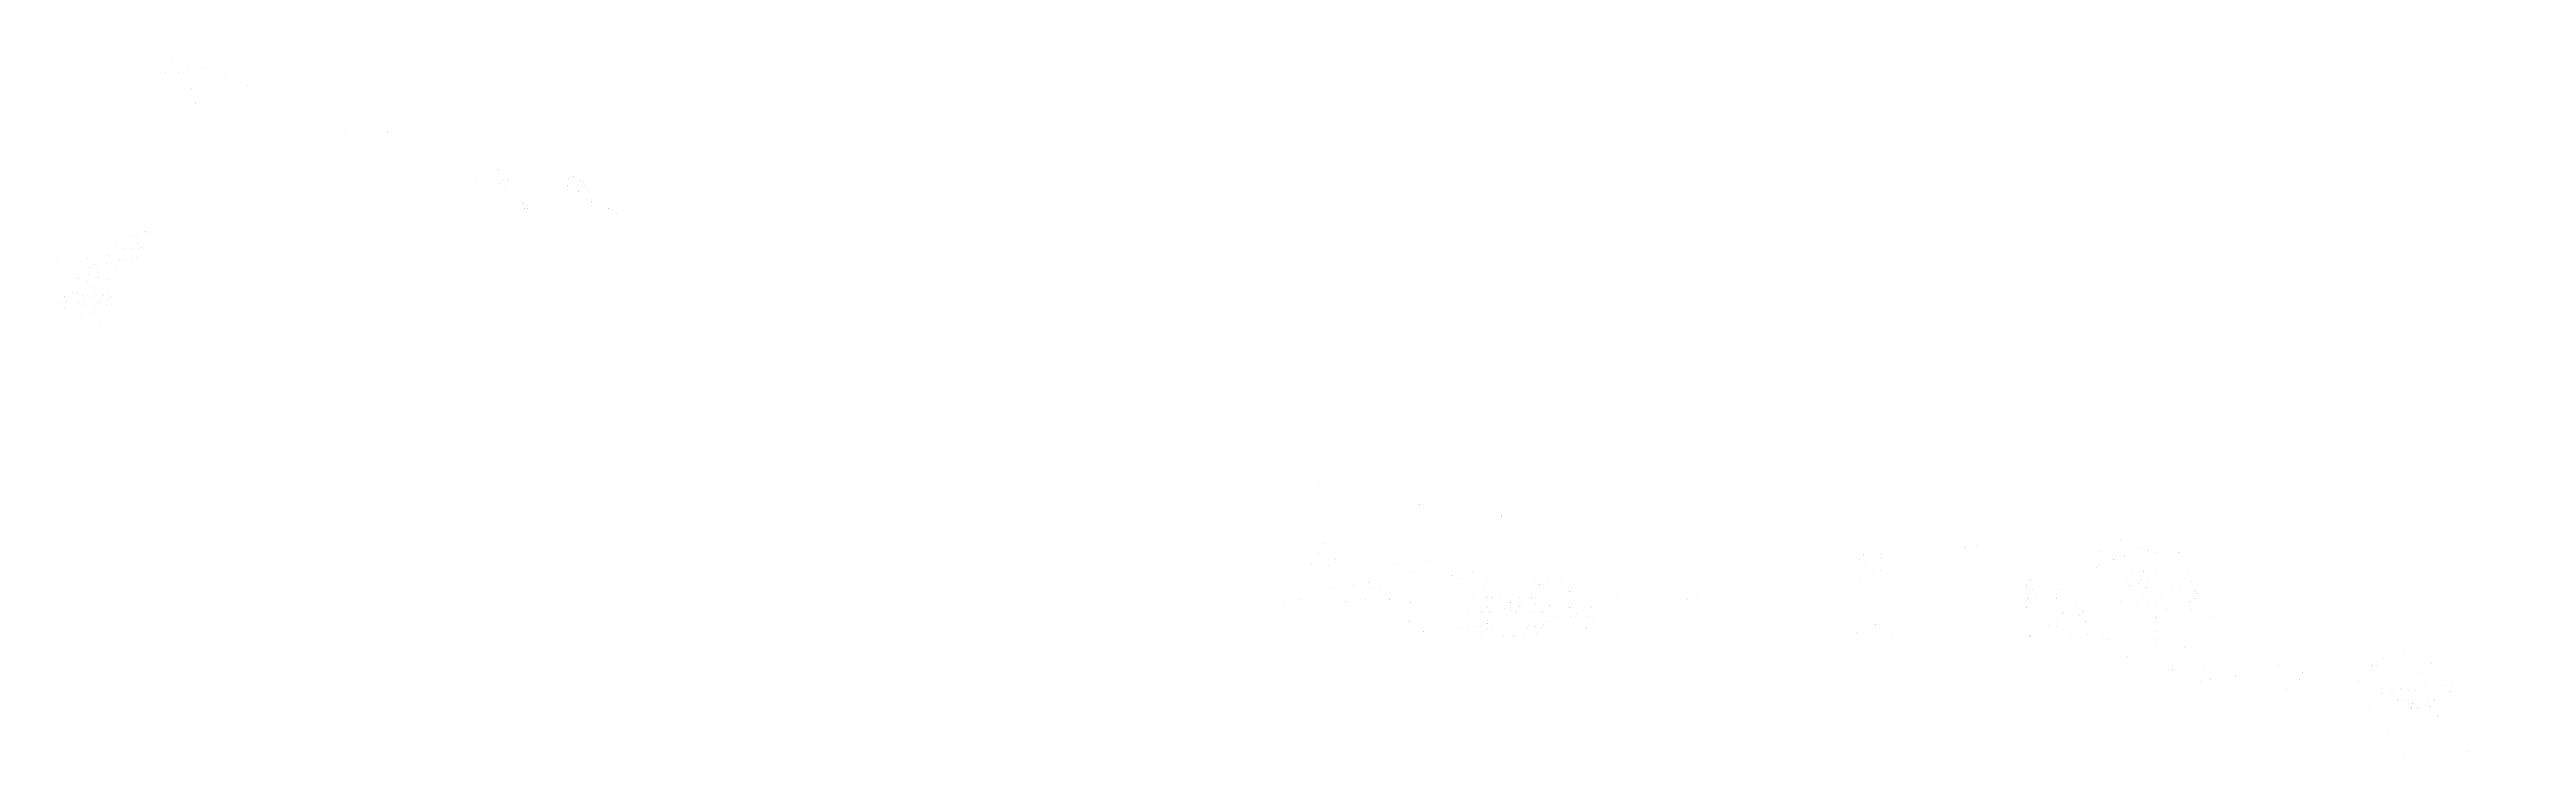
# Model space of a CAD drawing. Extents: x 538696 to 554460, y 1851264 to 1863934.
# Drawn here: x 547275 to 554460, y 1861875 to 1863934 of the extents above; entities that cross this region are included whole.
import ezdxf

# ---------------------------------------------------------------- set-up
doc = ezdxf.new("R2010")
doc.units = 0
doc.layers.add('Level 20', color=7, linetype='Continuous')

msp = doc.modelspace()

# ---------------------------------------------------------------- texts
at = {"layer": 'Level 20'}
for s, p in [('9', (547656.8, 1863927)), ('9', (547710.1, 1863933.3)), ('9', (547600.3, 1863902.9)), ('9', (547611.9, 1863868)), ('9', (547614.2, 1863922.5)), ('9', (547628.9, 1863896.3)), ('9', (547635.3, 1863874.9)), ('9', (547649.2, 1863865.8)), ('9', (547652, 1863897.4)), ('9', (547673.4, 1863882.2)), ('9', (547677.5, 1863851.8)), ('9', (547677.9, 1863911.3)), ('9', (547712.7, 1863911.2)), ('9', (547718.1, 1863880.6)), ('9', (547784.6, 1863864.2)), ('9', (547826.5, 1863853.3)), ('9', (547578.9, 1863848.2)), ('9', (547589.1, 1863790.7)), ('9', (547594.7, 1863836.5)), ('9', (547624.6, 1863781.5)), ('9', (547628.5, 1863828.2)), ('9', (547650.5, 1863779.6)), ('9', (547667.4, 1863799.7)), ('9', (547669.6, 1863821.3)), ('9', (547687.2, 1863821.6)), ('9', (547697.6, 1863799.7)), ('9', (547715.7, 1863835.3)), ('9', (547812.5, 1863819.5)), ('9', (547815.7, 1863826)), ('9', (547820.6, 1863838.2)), ('9', (547841.3, 1863814.5)), ('9', (547846.1, 1863848.9)), ('9', (547847.4, 1863829.3)), ('9', (547873.8, 1863805.3)), ('9', (547877.7, 1863819.8)), ('9', (547881.4, 1863837.2)), ('9', (547900.8, 1863809.2)), ('9', (547903.6, 1863842.7)), ('9', (547922.1, 1863791.3)), ('9', (547924.5, 1863799.7)), ('9', (547675.2, 1863776.5)), ('9', (547696.8, 1863778.4)), ('10', (548112, 1863758.6)), ('10', (548153.4, 1863724.9)), ('10', (548133.1, 1863689.4)), ('10', (548205, 1863701.9)), ('10', (548254.7, 1863692.6)), ('10', (548574.8, 1863584.6)), ('10', (548785.7, 1863570.6)), ('10', (548794.3, 1863564.9)), ('10', (548511.2, 1863560.6)), ('10', (548534.7, 1863517.1)), ('10', (548547.4, 1863515.8)), ('10', (548555.2, 1863518.3)), ('10', (548562.5, 1863520.5)), ('10', (548563.8, 1863547.1)), ('10', (548569.2, 1863530.1)), ('10', (548574.3, 1863555.7)), ('10', (548574.9, 1863539.6)), ('10', (548577.4, 1863529.8)), ('10', (548578.6, 1863543.4)), ('10', (548584.2, 1863519.7)), ('10', (548587.8, 1863553.9)), ('10', (548596, 1863539.2)), ('10', (548599.3, 1863517.1)), ('10', (548603.8, 1863552.1)), ('10', (548607.9, 1863512.9)), ('10', (548608, 1863532)), ('10', (548614.7, 1863504.7)), ('10', (548617.7, 1863545.3)), ('10', (548624.7, 1863531.1)), ('10', (548627.6, 1863500.9)), ('10', (548640.4, 1863494.9)), ('10', (548642.4, 1863519.7)), ('10', (548686.7, 1863527.1)), ('10', (548735.8, 1863522.9)), ('10', (548756.1, 1863539.2)), ('10', (548765, 1863556.4)), ('10', (548768.3, 1863523.5)), ('10', (548775.9, 1863538.6)), ('10', (548778.5, 1863513.2)), ('10', (548779, 1863557.7)), ('10', (548787.9, 1863554.5)), ('10', (548794.1, 1863508.6)), ('10', (548795.6, 1863539.7)), ('10', (548800.6, 1863528.6)), ('10', (548802.9, 1863559.5)), ('10', (548806.5, 1863496.5)), ('10', (548808.9, 1863521.8)), ('10', (548812.7, 1863554.6)), ('10', (548821.5, 1863512.4)), ('10', (548823.5, 1863548.1)), ('10', (548828.4, 1863536.6)), ('10', (548832.2, 1863498.7)), ('10', (548837.7, 1863527.6)), ('10', (548839.6, 1863541.8)), ('10', (548846.6, 1863491.8)), ('9', (547547.2, 1863421.2)), ('10', (548649.3, 1863487.7)), ('10', (548652.2, 1863471.7)), ('10', (548656.5, 1863481.8)), ('10', (548659.9, 1863472)), ('10', (548832.3, 1863483.9)), ('10', (548841.4, 1863478.8)), ('10', (548845, 1863473.9)), ('10', (548857, 1863485.1)), ('10', (548867.5, 1863471.3)), ('10', (548876.7, 1863479.9)), ('10', (548888.9, 1863461.7)), ('10', (548894.9, 1863473.2)), ('10', (548902.9, 1863454.9)), ('10', (548908.7, 1863466.9)), ('10', (548919.6, 1863457.3)), ('10', (548931.4, 1863452.2)), ('10', (548946.8, 1863449.7)), ('10', (548963, 1863447.7)), ('9', (547446.3, 1863357)), ('9', (547467.4, 1863370)), ('9', (547476.8, 1863373.3)), ('9', (547478.4, 1863350)), ('9', (547483.1, 1863351.2)), ('9', (547487.9, 1863353.7)), ('9', (547492.5, 1863356)), ('9', (547499.2, 1863379.6)), ('9', (547499.2, 1863357.6)), ('9', (547506.6, 1863360.1)), ('9', (547511.2, 1863368.3)), ('9', (547515.3, 1863356.6)), ('9', (547519.1, 1863390.7)), ('9', (547520.5, 1863386)), ('9', (547520.9, 1863364.4)), ('9', (547521.6, 1863380.2)), ('9', (547526.6, 1863366.8)), ('9', (547527.8, 1863350.2)), ('9', (547529, 1863389.9)), ('9', (547530.4, 1863397.5)), ('9', (547530.7, 1863370.2)), ('9', (547531.6, 1863354.5)), ('9', (547531.9, 1863384.1)), ('9', (547536.2, 1863374)), ('9', (547538.3, 1863363.2)), ('9', (547541.2, 1863392.8)), ('9', (547541.6, 1863406.9)), ('9', (547541.8, 1863359.5)), ('9', (547548.1, 1863370.6)), ('9', (547550, 1863406.6)), ('9', (547556.8, 1863406.6)), ('9', (547558.2, 1863418.9)), ('9', (547563.5, 1863400.8)), ('9', (547565.4, 1863416.7)), ('9', (547274.7, 1863291.8)), ('9', (547275.7, 1863329.4)), ('9', (547281.9, 1863296.4)), ('9', (547285.3, 1863307.2)), ('9', (547286.7, 1863283.1)), ('9', (547291, 1863322.7)), ('9', (547294.9, 1863296)), ('9', (547296.8, 1863312.9)), ('9', (547297.2, 1863321.9)), ('9', (547304.7, 1863283.1)), ('9', (547305.6, 1863307.8)), ('9', (547307.6, 1863321.3)), ('9', (547310.5, 1863295.9)), ('9', (547318.4, 1863307.5)), ('9', (547319.2, 1863326.5)), ('9', (547354.5, 1863283.1)), ('9', (547363.2, 1863294.7)), ('9', (547371.8, 1863281.9)), ('9', (547374.8, 1863300.3)), ('9', (547381.3, 1863311.8)), ('9', (547383.2, 1863291.6)), ('9', (547385.2, 1863327.1)), ('9', (547387.3, 1863279.9)), ('9', (547393.9, 1863300)), ('9', (547399, 1863327.1)), ('9', (547399.5, 1863277.3)), ('9', (547401.8, 1863291.3)), ('9', (547404.6, 1863309.7)), ('9', (547412.4, 1863301.7)), ('9', (547414.6, 1863286.6)), ('9', (547417.5, 1863340)), ('9', (547417.8, 1863320.6)), ('9', (547424.8, 1863298.3)), ('9', (547426.9, 1863315.8)), ('9', (547428.4, 1863330.1)), ('9', (547428.7, 1863277.9)), ('9', (547436.2, 1863331.5)), ('9', (547438.8, 1863311.6)), ('9', (547440.2, 1863325)), ('9', (547443.2, 1863336.7)), ('9', (547451.8, 1863314.9)), ('9', (547453.5, 1863342.1)), ('9', (547454.5, 1863330.6)), ('9', (547464.2, 1863333.5)), ('9', (547464.6, 1863317.3)), ('9', (547467.2, 1863344)), ('9', (547468.4, 1863290.7)), ('9', (547473.4, 1863347.1)), ('9', (547476.6, 1863321.9)), ('9', (547481.2, 1863323.7)), ('9', (547485.9, 1863325.3)), ('9', (547489.9, 1863327.4)), ('9', (547493.5, 1863329.1)), ('9', (547496.9, 1863336.7)), ('9', (547502.8, 1863327.9)), ('9', (547504.8, 1863340.6)), ('9', (547505.7, 1863286.7)), ('9', (547511.2, 1863299.4)), ('9', (547511.9, 1863328)), ('9', (547513.6, 1863309.7)), ('9', (547514.6, 1863336.4)), ('9', (547516.3, 1863344.6)), ('9', (547521.1, 1863316.7)), ('9', (547521.5, 1863346.7)), ('9', (547526.8, 1863330.2)), ('9', (547530.8, 1863339.6)), ('9', (547534.1, 1863347.5)), ('9', (547537.9, 1863336.9)), ('9', (547316.9, 1863216.9)), ('9', (547322.3, 1863229.3)), ('9', (547333, 1863208.2)), ('9', (547337.4, 1863239.4)), ('9', (547339.8, 1863229.3)), ('9', (547341.3, 1863217.7)), ('9', (547342, 1863272.4)), ('9', (547343.5, 1863254.1)), ('9', (547354.2, 1863225)), ('9', (547357.4, 1863268.2)), ('9', (547357.7, 1863236.7)), ('9', (547360.7, 1863246.4)), ('9', (547362.5, 1863208.2)), ('9', (547369.1, 1863220.7)), ('9', (547369.5, 1863262)), ('9', (547372, 1863235.7)), ('9', (547372.5, 1863229.8)), ('9', (547377.2, 1863246.4)), ('9', (547382.8, 1863215.6)), ('9', (547383.3, 1863258.7)), ('9', (547386.8, 1863237)), ('9', (547390.8, 1863269)), ('9', (547394, 1863251.4)), ('9', (547394, 1863212.1)), ('9', (547395, 1863231.8)), ('9', (547401.4, 1863261.7)), ('9', (547401.6, 1863244.7)), ('9', (547405.5, 1863224.5)), ('9', (547407.5, 1863210.7)), ('9', (547409.5, 1863237.5)), ('9', (547410, 1863272.3)), ('9', (547413.9, 1863252.4)), ('9', (547416.6, 1863270.4)), ('9', (547421.5, 1863206.7)), ('9', (547422.6, 1863263.2)), ('9', (547424.9, 1863212.4)), ('9', (547427.9, 1863235.6)), ('9', (547428.2, 1863216.6)), ('9', (547429.9, 1863260.3)), ('9', (547430.7, 1863220.5)), ('9', (547432.3, 1863224)), ('9', (547434.3, 1863245.6)), ('9', (547435.4, 1863260.3)), ('9', (547438.2, 1863268.6)), ('9', (547439.2, 1863228.2)), ('9', (547442.8, 1863253.8)), ('9', (547444, 1863206)), ('9', (547444.3, 1863236.8)), ('9', (547445.7, 1863265.6)), ('9', (547447.5, 1863211.2)), ('9', (547452.6, 1863245.1)), ('9', (547452.9, 1863217.3)), ('9', (547456.1, 1863259.6)), ('9', (547459.3, 1863224)), ('9', (547461.7, 1863250.5)), ('9', (547466.5, 1863205.6)), ('9', (547471, 1863255.2)), ('9', (547477.1, 1863235.8)), ('9', (547488.3, 1863263.6)), ('9', (547498, 1863274.8)), ('9', (547308.8, 1863199.6)), ('9', (547317, 1863185.5)), ('9', (547319.7, 1863191.8)), ('9', (547322.5, 1863200.5)), ('9', (547325.7, 1863171)), ('9', (547331.2, 1863152.5)), ('9', (547332.7, 1863180.8)), ('9', (547337, 1863192.1)), ('9', (547345.2, 1863161.3)), ('9', (547348.4, 1863201.2)), ('9', (547348.8, 1863181.9)), ('9', (547350.8, 1863153.7)), ('9', (547357.3, 1863171.2)), ('9', (547358.3, 1863197.5)), ('9', (547361.7, 1863181.5)), ('9', (547366.3, 1863153.9)), ('9', (547370, 1863190.4)), ('9', (547372.7, 1863170.4)), ('9', (547374.6, 1863200.7)), ('9', (547381.5, 1863184.3)), ('9', (547386.1, 1863197.5)), ('9', (547389.9, 1863148.3)), ('9', (547392.1, 1863166.6)), ('9', (547399.6, 1863175.5)), ('9', (547406, 1863184.4)), ('9', (547408.9, 1863164.4)), ('9', (547411.1, 1863191)), ('9', (547415.9, 1863157.4)), ('9', (547416.5, 1863198.6)), ('9', (547420.8, 1863170.8)), ('9', (547422, 1863144.2)), ('9', (547426.3, 1863175.3)), ('9', (547430.4, 1863181.9)), ('9', (547434.2, 1863162.7)), ('9', (547435.4, 1863188.2)), ('9', (547439.8, 1863194.2)), ('9', (547440.8, 1863172.9)), ('9', (547440.9, 1863201.7)), ('9', (547454.5, 1863186.6)), ('11', (550929.1, 1862801.2)), ('11', (550955.9, 1862679.6)), ('11', (550976.4, 1862563.7)), ('12', (551247.5, 1862612.8)), ('12', (551486.7, 1862578.9)), ('11', (550970.4, 1862497.7)), ('12', (551153.4, 1862512.8)), ('12', (551643.9, 1862488.4)), ('13', (552636.9, 1862489.3)), ('13', (552819.6, 1862499.5)), ('13', (552830.6, 1862487.2)), ('13', (552847.9, 1862493.2)), ('13', (552856.3, 1862525.2)), ('13', (552862.9, 1862492.5)), ('13', (552893.3, 1862492)), ('13', (552936.8, 1862511.2)), ('14', (553283.1, 1862511.9)), ('14', (553334.8, 1862486.5)), ('14', (553419.9, 1862522.6)), ('11', (550935.4, 1862438.9)), ('11', (550944.7, 1862454.5)), ('11', (550951.3, 1862439.1)), ('11', (550955.9, 1862473.3)), ('11', (550961.8, 1862424.4)), ('11', (550967.9, 1862467)), ('11', (550978.2, 1862454.3)), ('11', (550984.6, 1862435.3)), ('11', (550995.8, 1862425)), ('11', (551005.8, 1862452.7)), ('12', (551082.7, 1862461.3)), ('12', (551137.2, 1862439.2)), ('12', (551183.3, 1862439.7)), ('12', (551192.3, 1862418.4)), ('12', (551221.1, 1862445.5)), ('12', (551223.4, 1862418.8)), ('12', (551254.2, 1862454.5)), ('12', (551276.8, 1862447.4)), ('12', (551304.5, 1862447.3)), ('12', (551338.9, 1862438.1)), ('12', (551403.3, 1862416.9)), ('12', (551520.2, 1862423.6)), ('12', (551536, 1862419.5)), ('12', (551551.8, 1862415.9)), ('12', (551703.5, 1862419.9)), ('13', (552002.4, 1862440.7)), ('13', (552166, 1862413.9)), ('13', (552369.2, 1862448.6)), ('13', (552471.2, 1862419.6)), ('13', (552525.9, 1862452.5)), ('13', (552536.6, 1862468.5)), ('13', (552541.7, 1862446.5)), ('13', (552561.3, 1862463)), ('13', (552564.1, 1862416.1)), ('13', (552566.5, 1862440.8)), ('13', (552585.2, 1862470.7)), ('13', (552586.1, 1862419.2)), ('13', (552587.9, 1862458.3)), ('13', (552593.3, 1862441.5)), ('13', (552609.7, 1862443.1)), ('13', (552624.4, 1862449.9)), ('13', (552748.2, 1862470)), ('13', (552822.9, 1862419.5)), ('13', (552841.6, 1862459.2)), ('13', (552877.1, 1862480.4)), ('13', (552921.8, 1862434.1)), ('14', (553015.7, 1862483)), ('14', (553067.8, 1862430.9)), ('14', (553182.2, 1862423.1)), ('14', (553211.5, 1862428.5)), ('14', (553220.4, 1862437.3)), ('14', (553222.9, 1862477.2)), ('14', (553234.3, 1862438.5)), ('14', (553260.9, 1862452.4)), ('14', (553265, 1862438.2)), ('14', (553292.8, 1862464.5)), ('14', (553313.2, 1862420)), ('14', (553348, 1862416.3)), ('14', (553351.6, 1862447.5)), ('14', (553361.7, 1862477.5)), ('14', (553386.4, 1862472.4)), ('14', (553386.9, 1862422.4)), ('14', (553408.5, 1862475.3)), ('14', (553410.3, 1862424.5)), ('14', (553427.8, 1862416.7)), ('14', (553451.4, 1862472.1)), ('14', (553478.6, 1862422.8)), ('14', (553493.7, 1862475.4)), ('11', (550922.6, 1862352.6)), ('11', (550934.8, 1862375.5)), ('11', (550937.3, 1862410.1)), ('11', (550955, 1862351.7)), ('11', (550957.4, 1862395.4)), ('11', (550961.2, 1862370.8)), ('11', (550974.5, 1862378.7)), ('11', (550974.6, 1862413)), ('11', (550977.2, 1862360.4)), ('11', (550984.1, 1862398.1)), ('11', (550991.3, 1862367.5)), ('12', (551058, 1862381.2)), ('12', (551101.6, 1862386.2)), ('12', (551106.6, 1862370.3)), ('12', (551120.8, 1862412.6)), ('12', (551131.9, 1862374.7)), ('12', (551173.6, 1862388.6)), ('12', (551226.1, 1862376.9)), ('12', (551253.1, 1862409.8)), ('12', (551261.3, 1862377.3)), ('12', (551280.9, 1862356.5)), ('12', (551299.6, 1862403.9)), ('12', (551338.3, 1862357.8)), ('12', (551342.3, 1862406.8)), ('12', (551361, 1862396.6)), ('12', (551405.4, 1862343.2)), ('12', (551432.4, 1862382.2)), ('12', (551436.9, 1862366.9)), ('12', (551442, 1862342.9)), ('12', (551443.3, 1862388.3)), ('12', (551452.7, 1862400)), ('12', (551456.7, 1862372.1)), ('12', (551458.4, 1862343.6)), ('12', (551459.6, 1862387.5)), ('12', (551466, 1862394.6)), ('12', (551467.8, 1862405.2)), ('12', (551482, 1862354.2)), ('12', (551505.7, 1862358.8)), ('12', (551507.6, 1862400.9)), ('12', (551518.9, 1862387.2)), ('12', (551527.9, 1862380.1)), ('12', (551540.4, 1862351.8)), ('12', (551545.2, 1862363.7)), ('12', (551552.9, 1862377.1)), ('12', (551565.8, 1862408.1)), ('12', (551569.5, 1862382.7)), ('12', (551572.6, 1862343.6)), ('12', (551580.4, 1862396.5)), ('12', (551582.8, 1862360.6)), ('12', (551595.7, 1862379.9)), ('12', (551602.2, 1862344.9)), ('12', (551602.8, 1862395.2)), ('12', (551619.8, 1862362.7)), ('12', (551620.3, 1862387.3)), ('12', (551634.8, 1862400.2)), ('12', (551642.6, 1862372.2)), ('12', (551652.6, 1862404.4)), ('12', (551660.5, 1862387.9)), ('12', (551662.3, 1862345.8)), ('12', (551683, 1862361)), ('12', (551688.6, 1862374.4)), ('12', (551692.2, 1862384)), ('12', (551743.4, 1862372.4)), ('12', (551748.9, 1862389.8)), ('12', (551800.3, 1862341.8)), ('12', (551822.2, 1862344.2)), ('12', (551844.7, 1862352.1)), ('12', (551867.2, 1862360.4)), ('12', (551877, 1862342.8)), ('12', (551881.3, 1862360)), ('12', (551902.1, 1862353.9)), ('12', (551959.8, 1862346.4)), ('13', (552036.8, 1862343.3)), ('13', (552479.2, 1862357.9)), ('13', (552528.1, 1862401.3)), ('13', (552603.7, 1862412.8)), ('13', (552618.6, 1862413.4)), ('13', (552621.9, 1862375)), ('13', (552666.5, 1862401.9)), ('14', (553001.6, 1862344.8)), ('14', (553009.4, 1862376.3)), ('14', (553017.7, 1862361.5)), ('14', (553021.3, 1862390.3)), ('14', (553026.8, 1862364.9)), ('14', (553028.2, 1862387.1)), ('14', (553037.4, 1862369.6)), ('14', (553047.6, 1862350.6)), ('14', (553051.6, 1862377.9)), ('14', (553061.9, 1862359)), ('14', (553098.9, 1862394.4)), ('14', (553106, 1862356.3)), ('14', (553111.1, 1862366.3)), ('14', (553247.9, 1862363.4)), ('14', (553258.6, 1862384)), ('14', (553274, 1862361.9)), ('14', (553276.8, 1862346.6)), ('14', (553287.4, 1862370.4)), ('14', (553289.7, 1862390.3)), ('14', (553300.3, 1862400.7)), ('14', (553307.3, 1862377.2)), ('14', (553314.3, 1862355.1)), ('14', (553325.5, 1862394.7)), ('14', (553334.2, 1862363.1)), ('14', (553335.2, 1862383.3)), ('14', (553338.7, 1862392.8)), ('14', (553345.3, 1862350.7)), ('14', (553355.7, 1862370.8)), ('14', (553359.3, 1862380.7)), ('14', (553361.4, 1862397.9)), ('14', (553364.7, 1862363.2)), ('14', (553373.9, 1862347.1)), ('14', (553376.1, 1862398.1)), ('14', (553386.4, 1862392.1)), ('14', (553395.1, 1862354.9)), ('14', (553396.8, 1862368.7)), ('14', (553402.4, 1862388)), ('14', (553419.9, 1862363.8)), ('14', (553430.8, 1862408.9)), ('14', (553432.5, 1862365.5)), ('14', (553435.7, 1862395.8)), ('14', (553454.2, 1862378.2)), ('14', (553463.8, 1862360.8)), ('14', (553471.1, 1862348.1)), ('14', (553484.4, 1862348.4)), ('14', (553487.6, 1862387.7)), ('14', (553495.2, 1862373.8)), ('14', (553498, 1862362.2)), ('14', (553506.5, 1862354.7)), ('14', (553508, 1862387.3)), ('14', (553523.8, 1862397.4)), ('14', (553541.5, 1862404.2)), ('14', (553587.6, 1862405.1)), ('11', (550496.3, 1862283.9)), ('11', (550857.6, 1862320.4)), ('11', (550864.3, 1862310.9)), ('11', (550887.5, 1862317.4)), ('11', (550900.2, 1862337.8)), ('11', (550912.5, 1862324.6)), ('11', (550929.2, 1862327)), ('11', (550952.2, 1862337.6)), ('11', (550954, 1862325)), ('11', (550955, 1862316.1)), ('12', (551033, 1862329.2)), ('12', (551091.3, 1862337.6)), ('12', (551118.8, 1862289.9)), ('12', (551161.7, 1862336.8)), ('12', (551219.8, 1862273.9)), ('12', (551221.5, 1862326.7)), ('12', (551249.7, 1862329.6)), ('12', (551264.6, 1862273.9)), ('12', (551288.1, 1862314.3)), ('12', (551328.2, 1862283.1)), ('12', (551370.1, 1862276.6)), ('12', (551375.3, 1862293.2)), ('12', (551389, 1862276.2)), ('12', (551390.2, 1862305.1)), ('12', (551394.4, 1862287.8)), ('12', (551399.9, 1862317.6)), ('12', (551403.4, 1862299.3)), ('12', (551413.8, 1862291.1)), ('12', (551422.3, 1862280.6)), ('12', (551423.2, 1862271.5)), ('12', (551427.5, 1862297.5)), ('12', (551429.6, 1862313)), ('12', (551430.5, 1862288.3)), ('12', (551437.7, 1862272.2)), ('12', (551438, 1862298.3)), ('12', (551441.3, 1862289.3)), ('12', (551443.8, 1862283.2)), ('12', (551444.4, 1862274.8)), ('12', (551446.2, 1862313.4)), ('12', (551450.8, 1862301)), ('12', (551457.7, 1862276.6)), ('12', (551457.9, 1862290.2)), ('12', (551458.2, 1862318)), ('12', (551493.6, 1862310.7)), ('12', (551503.1, 1862339.5)), ('12', (551504.3, 1862295.8)), ('12', (551511.7, 1862327.2)), ('12', (551511.9, 1862308.5)), ('12', (551515.3, 1862318.9)), ('12', (551518.8, 1862275.6)), ('12', (551523.3, 1862294.9)), ('12', (551526.3, 1862281.1)), ('12', (551528.1, 1862302.1)), ('12', (551530.3, 1862310.6)), ('12', (551536.8, 1862316.6)), ('12', (551537.7, 1862341.3)), ('12', (551540.9, 1862281.1)), ('12', (551542.6, 1862325.7)), ('12', (551553.7, 1862285.2)), ('12', (551569.7, 1862297.6)), ('12', (551575, 1862304)), ('12', (551576.2, 1862279.6)), ('12', (551583.4, 1862322.4)), ('12', (551585.3, 1862305.4)), ('12', (551595.5, 1862279.3)), ('12', (551604.7, 1862302)), ('12', (551616.1, 1862308.7)), ('12', (551617.2, 1862271.1)), ('12', (551624.7, 1862318.9)), ('12', (551634.9, 1862276.2)), ('12', (551643.4, 1862323.7)), ('12', (551647.6, 1862297.1)), ('12', (551647.7, 1862283.6)), ('12', (551671, 1862320.8)), ('12', (551673, 1862279.6)), ('12', (551684, 1862312.6)), ('12', (551687.6, 1862286.3)), ('12', (551700, 1862327.9)), ('12', (551705, 1862295.8)), ('12', (551711.9, 1862274.8)), ('12', (551722.1, 1862275.3)), ('12', (551726.4, 1862291.1)), ('12', (551728.1, 1862307.4)), ('12', (551733.1, 1862313.9)), ('12', (551738.2, 1862285.6)), ('12', (551739.5, 1862271.4)), ('12', (551740.3, 1862298)), ('12', (551747.8, 1862312.4)), ('12', (551750.1, 1862288.4)), ('12', (551753.7, 1862273.8)), ('12', (551760.5, 1862307.4)), ('12', (551765.8, 1862289.9)), ('12', (551776.2, 1862305)), ('12', (551777.9, 1862324.2)), ('12', (551826.4, 1862330.4)), ('13', (552026, 1862336.4)), ('13', (552054.5, 1862338)), ('13', (552126.4, 1862326.1)), ('13', (552373, 1862337.1)), ('13', (552541.7, 1862332.6)), ('13', (552606.9, 1862314.9)), ('13', (552617.6, 1862340.1)), ('13', (552631.8, 1862298.4)), ('13', (552645.8, 1862304.1)), ('13', (552656.7, 1862300.8)), ('13', (552723.7, 1862313.2)), ('13', (552825.9, 1862286.3)), ('13', (552908, 1862332.3)), ('13', (552943.6, 1862279)), ('13', (552984.5, 1862312)), ('14', (553009.5, 1862311.8)), ('14', (553015.3, 1862339.2)), ('14', (553027.7, 1862333.6)), ('14', (553028.2, 1862280.9)), ('14', (553029.9, 1862303.6)), ('14', (553036.8, 1862339.5)), ('14', (553042.8, 1862313.5)), ('14', (553052.5, 1862291.8)), ('14', (553062.2, 1862328.6)), ('14', (553076.6, 1862311)), ('14', (553094.3, 1862280.9)), ('14', (553095.6, 1862339.7)), ('14', (553098.3, 1862274.7)), ('14', (553102.8, 1862287.7)), ('14', (553114.9, 1862299.4)), ('14', (553119.9, 1862275)), ('14', (553128.6, 1862292.7)), ('14', (553134.8, 1862321.1)), ('14', (553143.2, 1862306.7)), ('14', (553147.9, 1862284.2)), ('14', (553153.5, 1862315.8)), ('14', (553162.5, 1862289.6)), ('14', (553172.9, 1862302.4)), ('14', (553180.8, 1862271.2)), ('14', (553189.8, 1862314.7)), ('14', (553201.6, 1862285.9)), ('14', (553252, 1862340.4)), ('14', (553260.8, 1862326.1)), ('14', (553267.3, 1862292.2)), ('14', (553280.9, 1862331)), ('14', (553293.6, 1862314.9)), ('14', (553298.9, 1862299.7)), ('14', (553313.6, 1862333.4)), ('14', (553318.8, 1862270.6)), ('14', (553330.5, 1862320.8)), ('14', (553344.4, 1862293.5)), ('14', (553358.6, 1862328.8)), ('14', (553381.4, 1862270.4)), ('14', (553382.2, 1862323.1)), ('14', (553385.8, 1862284.7)), ('14', (553389.3, 1862297.6)), ('14', (553398.6, 1862316.8)), ('14', (553401.2, 1862339.6)), ('14', (553414.7, 1862309.2)), ('14', (553429.4, 1862338.7)), ('14', (553431.3, 1862297.6)), ('14', (553434.2, 1862324.9)), ('14', (553454.5, 1862298.5)), ('14', (553468.2, 1862293.4)), ('14', (553481.1, 1862286.9)), ('14', (553483.3, 1862329.8)), ('14', (553487.1, 1862307.4)), ('14', (553499.9, 1862338.9)), ('14', (553500.6, 1862296.6)), ('14', (553504.9, 1862319.7)), ('14', (553529.2, 1862286.8)), ('14', (553543.2, 1862283.9)), ('14', (553570, 1862331.1)), ('11', (550374.7, 1862202)), ('12', (551259.2, 1862243.9)), ('12', (551359.9, 1862255.1)), ('12', (551390.5, 1862262.3)), ('12', (551394.1, 1862238.9)), ('12', (551394.9, 1862230.7)), ('12', (551398.6, 1862247.5)), ('12', (551403.5, 1862268.9)), ('12', (551406.3, 1862257.1)), ('12', (551425.1, 1862246.4)), ('12', (551427.4, 1862261.8)), ('12', (551428, 1862253.8)), ('12', (551428.8, 1862237.3)), ('12', (551444.6, 1862260.3)), ('12', (551444.6, 1862244.1)), ('12', (551444.8, 1862265.4)), ('12', (551444.9, 1862253.5)), ('12', (551456.5, 1862250.4)), ('12', (551486.9, 1862265.7)), ('12', (551490.2, 1862222.7)), ('12', (551492.2, 1862231.1)), ('12', (551496.5, 1862240.3)), ('12', (551501.6, 1862250)), ('12', (551506.1, 1862258.9)), ('12', (551509.2, 1862218.4)), ('12', (551510.9, 1862267.5)), ('12', (551512.7, 1862223.4)), ('12', (551520.3, 1862229.6)), ('12', (551527.7, 1862238.1)), ('12', (551534, 1862247.7)), ('12', (551535.6, 1862259.9)), ('12', (551549.2, 1862266)), ('12', (551550.6, 1862233)), ('12', (551559.7, 1862240.5)), ('12', (551562.2, 1862250.8)), ('12', (551565.7, 1862259.9)), ('12', (551580.1, 1862247.7)), ('12', (551583.1, 1862258.8)), ('12', (551586.1, 1862236.7)), ('12', (551602, 1862256.4)), ('12', (551605.1, 1862234.4)), ('12', (551608.3, 1862264)), ('12', (551626.4, 1862253.9)), ('12', (551633.9, 1862263.1)), ('12', (551651.3, 1862246.3)), ('12', (551665.7, 1862235.7)), ('12', (551666.2, 1862252.9)), ('12', (551668.5, 1862262.1)), ('12', (551668.8, 1862244.5)), ('12', (551710.4, 1862266.6)), ('12', (551725.5, 1862261.8)), ('12', (551728.3, 1862269.8)), ('12', (551732.1, 1862253.9)), ('12', (551737.4, 1862257.3)), ('12', (551740.3, 1862262.7)), ('13', (552516.2, 1862241.7)), ('13', (552571.4, 1862263.5)), ('13', (552620.2, 1862222.6)), ('13', (552724.8, 1862253.1)), ('13', (552910.4, 1862201.4)), ('14', (553019.2, 1862230.4)), ('14', (553073.7, 1862260)), ('14', (553095.6, 1862258.6)), ('14', (553114.7, 1862265)), ('14', (553116.6, 1862254.1)), ('14', (553137, 1862228.2)), ('14', (553143.4, 1862263.2)), ('14', (553144.4, 1862236.4)), ('14', (553160.8, 1862252)), ('14', (553186.4, 1862236.1)), ('14', (553200.1, 1862257.1)), ('14', (553212.4, 1862245.2)), ('14', (553219.2, 1862269.7)), ('14', (553219.2, 1862226.2)), ('14', (553228.9, 1862231.4)), ('14', (553229.4, 1862245.2)), ('14', (553232.1, 1862204.1)), ('14', (553233.6, 1862258.1)), ('14', (553247.5, 1862220.7)), ('14', (553254.6, 1862239.9)), ('14', (553308.5, 1862266.8)), ('14', (553343.3, 1862259.9)), ('14', (553352.6, 1862224.4)), ('14', (553357.1, 1862234.6)), ('14', (553364.6, 1862265.8)), ('14', (553368.8, 1862251)), ('14', (553368.8, 1862227.4)), ('14', (553385.7, 1862211.7)), ('14', (553386.8, 1862244.2)), ('14', (553388.6, 1862223)), ('14', (553402.7, 1862236.1)), ('14', (553423.7, 1862259.6)), ('14', (553447.8, 1862231)), ('14', (553469.4, 1862268.8)), ('13', (552973.5, 1862196.1)), ('14', (553062.2, 1862188.1)), ('14', (553184.7, 1862174.6)), ('14', (553301.6, 1862169.8)), ('14', (553432.3, 1862131.9)), ('14', (553468.3, 1862197.1)), ('14', (553488, 1862146.6)), ('14', (553521.2, 1862143.5)), ('14', (553530.9, 1862172.1)), ('14', (553547, 1862141.5)), ('14', (553659.8, 1862188.6)), ('14', (553740.8, 1862147.5)), ('14', (553768.7, 1862133)), ('15', (554009.4, 1862144.3)), ('15', (554024.9, 1862144.7)), ('15', (554037.9, 1862142)), ('15', (554043.1, 1862164.2)), ('15', (554054.6, 1862144)), ('15', (554070.7, 1862178.8)), ('15', (554077.6, 1862157.8)), ('15', (554100.3, 1862152.2)), ('15', (554103.6, 1862175.2)), ('15', (554119.9, 1862146.4)), ('15', (554134, 1862130.2)), ('15', (554152, 1862144.9)), ('15', (554156.5, 1862167)), ('15', (554162.8, 1862131.2)), ('15', (554182.9, 1862135.1)), ('15', (554184.8, 1862150.8)), ('15', (554223.4, 1862150.8)), ('11', (550662.9, 1862110.8)), ('14', (553476, 1862122)), ('14', (553493.2, 1862117.2)), ('14', (553514.3, 1862097.1)), ('14', (553522.3, 1862122.8)), ('14', (553534.2, 1862084.2)), ('14', (553542.4, 1862105.5)), ('14', (553561.3, 1862065.7)), ('14', (553614.9, 1862111.4)), ('14', (553763.6, 1862077.4)), ('14', (553800.4, 1862103.7)), ('14', (553809.2, 1862124.6)), ('14', (553872.8, 1862107.8)), ('14', (553930.3, 1862103.1)), ('14', (553972, 1862101.2)), ('15', (554023.7, 1862106.6)), ('15', (554037.6, 1862064.3)), ('15', (554041.7, 1862078.2)), ('15', (554051.6, 1862100.8)), ('15', (554063.4, 1862061.6)), ('15', (554074.3, 1862071)), ('15', (554075.9, 1862079.4)), ('15', (554078.5, 1862120)), ('15', (554081.5, 1862088.3)), ('15', (554093.7, 1862069.3)), ('15', (554095.4, 1862078.6)), ('15', (554098, 1862107.6)), ('15', (554110, 1862099.9)), ('15', (554118.6, 1862074.7)), ('15', (554132.3, 1862094.4)), ('15', (554138.8, 1862072.6)), ('15', (554147.1, 1862122.3)), ('15', (554161.9, 1862069.9)), ('15', (554166.3, 1862087.5)), ('15', (554170.2, 1862105.8)), ('15', (554174.4, 1862122.6)), ('15', (554194.1, 1862056.8)), ('15', (554199.7, 1862115.4)), ('15', (554199.7, 1862081.8)), ('15', (554223.3, 1862085.2)), ('15', (554235.4, 1862055.5)), ('15', (554237.5, 1862069.2)), ('15', (554242.7, 1862097.7)), ('15', (554288.5, 1862089.3)), ('15', (554357.1, 1862073.9)), ('14', (553670.4, 1861993.7)), ('14', (553864.7, 1862044.4)), ('14', (553913, 1861991.1)), ('15', (554003.6, 1862017.5)), ('15', (554050.2, 1862032.4)), ('15', (554079.6, 1862015)), ('15', (554084.7, 1862045)), ('15', (554099.1, 1862044.5)), ('15', (554110.5, 1862010.6)), ('15', (554113, 1862042.9)), ('15', (554126.6, 1862023.2)), ('15', (554128.3, 1862035.7)), ('15', (554143.3, 1862052.5)), ('15', (554143.7, 1862021.9)), ('15', (554165.9, 1862028.8)), ('15', (554172.2, 1862052.3)), ('15', (554178.8, 1862025.1)), ('15', (554192.1, 1862046.9)), ('15', (554201.1, 1861999)), ('15', (554458.8, 1862028.7)), ('15', (554057.6, 1861960.3)), ('15', (554237.8, 1861961.9)), ('15', (554458.4, 1861934.8)), ('15', (554106.4, 1861875.1)), ('15', (554292.2, 1861896.2))]:
    msp.add_text(s, height=1, dxfattribs=at).set_placement(p)

doc.saveas('drawing.dxf')
